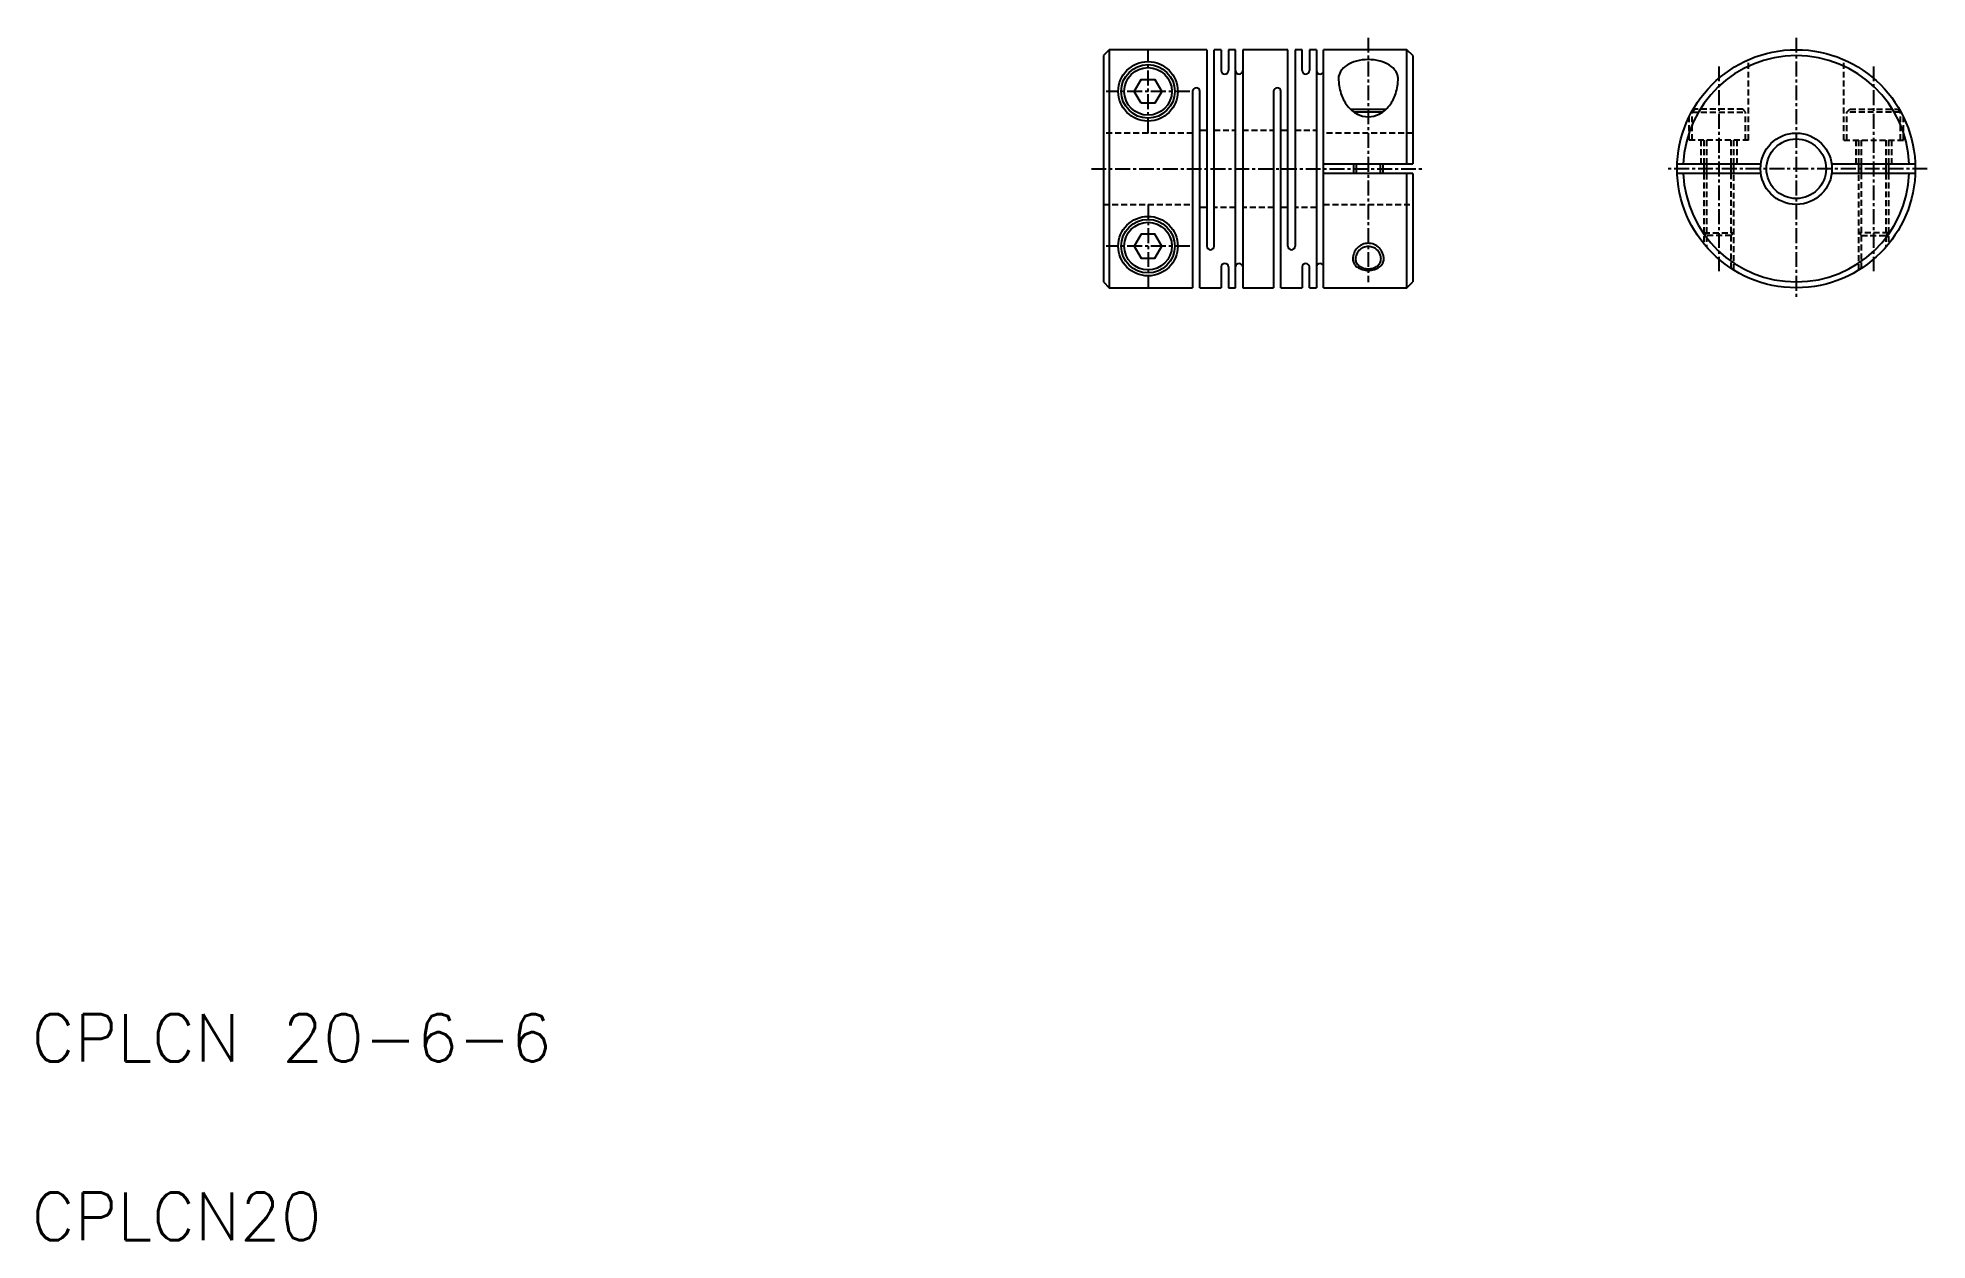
# Model space of a CAD drawing. Extents: x 11 to 169, y 10 to 111.
import ezdxf

# ---------------------------------------------------------------- set-up
doc = ezdxf.new("R2010")
doc.units = 0
doc.linetypes.add('CENTER', pattern=[2, 1.25, -0.25, 0.25, -0.25])
doc.linetypes.add('DASHED', pattern=[0.75, 0.5, -0.25])
doc.layers.get('0').update_dxf_attribs({"linetype": 'CONTINUOUS'})
doc.layers.add('CENTER', color=1, linetype='CONTINUOUS')
doc.styles.get("Standard").update_dxf_attribs({"font": 'txt.shx'})

msp = doc.modelspace()

# ---------------------------------------------------------------- linework, layer by layer
at = {"color": 7, "linetype": 'CONTINUOUS'}
for p, q in [((100.5, 110), (100, 109.5)), ((100, 109.5), (100, 90.5)), ((100.25, 109.75), (100.25, 109.75)), ((100.37, 109.88), (100.37, 109.88)), ((100.5, 110), (100.5, 90)), ((108.7, 110), (100.5, 110)), ((108.7, 110), (108.7, 93.5)), ((109.3, 93.5), (109.3, 110)), ((109.9, 110), (109.3, 110)), ((109.9, 110), (109.9, 108.25)), ((110.5, 110), (110.5, 108.25)), ((111.1, 110), (110.5, 110)), ((111.1, 90), (111.1, 110)), ((111.7, 110), (111.7, 90)), ((115.5, 110), (111.7, 110)), ((115.5, 93.5), (115.5, 110)), ((116.1, 110), (116.1, 93.5)), ((116.7, 110), (116.1, 110)), ((116.7, 108.25), (116.7, 110)), ((117.3, 110), (117.3, 108.25)), ((117.9, 110), (117.3, 110)), ((117.9, 110), (117.9, 90)), ((118.5, 90), (118.5, 110)), ((125.5, 110), (118.5, 110)), ((125.5, 100.4), (125.5, 110)), ((126, 109.5), (125.5, 110)), ((126, 109.5), (126, 100.4)), ((107.5, 106.5), (107.5, 90)), ((108.1, 90), (108.1, 106.5)), ((114.3, 106.5), (114.3, 90)), ((114.9, 90), (114.9, 106.5)), ((120.76, 105), (123.74, 105)), ((123.43, 104.75), (121.07, 104.75)), ((118.5, 100.4), (126, 100.4)), ((121, 100.4), (121, 99.6)), ((123.5, 99.6), (123.5, 100.4)), ((148.2, 100.4), (155.21, 100.4)), ((150.44, 100.4), (150.44, 99.6)), ((152.94, 99.6), (152.94, 100.4)), ((161.16, 100.4), (168.18, 100.4)), ((163.44, 99.6), (163.44, 100.4)), ((165.94, 100.4), (165.94, 99.6)), ((126, 99.6), (118.5, 99.6)), ((125.5, 90), (125.5, 99.6)), ((126, 99.6), (126, 90.5)), ((155.21, 99.6), (148.2, 99.6)), ((168.18, 99.6), (161.16, 99.6)), ((100, 90.5), (100.5, 90)), ((109.9, 91.75), (109.9, 90)), ((110.5, 91.75), (110.5, 90)), ((116.7, 91.75), (116.7, 90)), ((117.3, 90), (117.3, 91.75)), ((125.5, 90), (126, 90.5)), ((100.5, 90), (107.5, 90)), ((108.1, 90), (109.9, 90)), ((110.5, 90), (111.1, 90)), ((111.7, 90), (114.3, 90)), ((114.9, 90), (116.7, 90)), ((117.3, 90), (117.9, 90)), ((118.5, 90), (125.5, 90))]:
    msp.add_line(p, q, dxfattribs=at)
at = {"color": 3, "linetype": 'DASHED'}
for p, q in [((154.19, 102.4), (154.19, 109.17)), ((162.19, 102.4), (162.19, 109.17)), ((149.69, 105), (149.44, 104.75)), ((149.44, 102.4), (149.44, 104.75)), ((149.44, 104.75), (153.94, 104.75)), ((153.69, 105), (149.69, 105)), ((153.94, 104.75), (153.69, 105)), ((153.94, 102.4), (153.94, 104.75)), ((162.44, 104.75), (162.69, 105)), ((166.94, 104.75), (162.44, 104.75)), ((162.44, 102.4), (162.44, 104.75)), ((162.69, 105), (166.69, 105)), ((166.69, 105), (166.94, 104.75)), ((166.94, 102.4), (166.94, 104.75)), ((108.1, 103.25), (108.7, 103.25)), ((109.3, 103.25), (111.1, 103.25)), ((111.7, 103.25), (114.3, 103.25)), ((114.9, 103.25), (115.5, 103.25)), ((116.1, 103.25), (117.9, 103.25)), ((149.19, 102.4), (149.19, 104.36)), ((167.19, 102.4), (167.19, 104.36)), ((107.5, 103), (100, 103)), ((126, 103), (118.5, 103)), ((154.19, 102.4), (149.19, 102.4)), ((150.19, 102.4), (150.19, 100.4)), ((150.44, 102.4), (150.44, 100.4)), ((150.66, 102.4), (150.66, 100.4)), ((152.71, 100.4), (152.71, 102.4)), ((152.94, 100.4), (152.94, 102.4)), ((153.19, 102.4), (153.19, 100.4)), ((162.19, 102.4), (167.19, 102.4)), ((163.19, 102.4), (163.19, 100.4)), ((163.44, 100.4), (163.44, 102.4)), ((163.66, 100.4), (163.66, 102.4)), ((165.71, 102.4), (165.71, 100.4)), ((165.94, 102.4), (165.94, 100.4)), ((166.19, 102.4), (166.19, 100.4)), ((150.44, 99.6), (150.44, 93.68)), ((150.66, 99.6), (150.66, 93.41)), ((152.71, 91.63), (152.71, 99.6)), ((152.94, 91.49), (152.94, 99.6)), ((163.44, 91.49), (163.44, 99.6)), ((163.66, 91.63), (163.66, 99.6)), ((165.71, 99.6), (165.71, 93.41)), ((165.94, 99.6), (165.94, 93.68)), ((100, 97), (107.5, 97)), ((118.5, 97), (126, 97)), ((108.7, 96.75), (108.1, 96.75)), ((111.1, 96.75), (109.3, 96.75)), ((114.3, 96.75), (111.7, 96.75)), ((115.5, 96.75), (114.9, 96.75)), ((117.9, 96.75), (116.1, 96.75)), ((150.44, 94.62), (152.94, 94.62)), ((150.66, 94.4), (150.44, 94.62)), ((152.71, 94.4), (150.66, 94.4)), ((152.94, 94.62), (152.71, 94.4)), ((165.94, 94.62), (163.44, 94.62)), ((163.44, 94.62), (163.66, 94.4)), ((163.66, 94.4), (165.71, 94.4)), ((165.71, 94.4), (165.94, 94.62))]:
    msp.add_line(p, q, dxfattribs=at)
at = {"color": 3, "linetype": 'CONTINUOUS'}
for p, q in [((121.22, 100.4), (121.22, 99.6)), ((123.27, 99.6), (123.27, 100.4)), ((150.66, 100.4), (150.66, 99.6)), ((152.71, 99.6), (152.71, 100.4)), ((163.66, 99.6), (163.66, 100.4)), ((165.71, 100.4), (165.71, 99.6))]:
    msp.add_line(p, q, dxfattribs=at)
at = {"color": 7, "linetype": 'CONTINUOUS'}
for points in [[(122.25, 109.17, 0.063544), (121.25, 109.04, 0.076578), (120.48, 108.71, 0.107142), (119.92, 108.16, 0.147125), (119.75, 107.6, 0.147125)], [(124.75, 107.6, 0.147125), (124.58, 108.16, 0.107142), (124.02, 108.71, 0.076578), (123.25, 109.04, 0.063544), (122.25, 109.17, 0.063544)], [(119.75, 107.6, 0.077482), (119.95, 106.32, 0.087172), (120.48, 105.31, 0.105628), (121.33, 104.59, 0.123808), (122.25, 104.36, 0.123808)], [(122.25, 104.36, 0.123808), (123.17, 104.59, 0.105628), (124.02, 105.31, 0.087172), (124.55, 106.32, 0.077482), (124.75, 107.6, 0.077482)], [(121.17, 92.4, 0.127497), (121.25, 92.11, 0.106158), (121.49, 91.83, 0.085472), (121.83, 91.66, 0.075), (122.25, 91.6, 0.075)], [(122.25, 93.47, 0.098158), (121.84, 93.39, 0.098353), (121.49, 93.16, 0.098629), (121.26, 92.81, 0.098825), (121.17, 92.4, 0.098825)], [(123.32, 92.4, 0.098825), (123.24, 92.81, 0.098629), (123.01, 93.16, 0.098353), (122.66, 93.39, 0.098158), (122.25, 93.47, 0.098158)], [(122.25, 91.6, 0.075), (122.67, 91.66, 0.085472), (123.01, 91.83, 0.106158), (123.25, 92.11, 0.127497), (123.32, 92.4, 0.127497)]]:
    msp.add_lwpolyline(points, format="xyb", dxfattribs=at)
for points in [[(103.17, 105.5), (102.6, 106.5), (103.17, 107.5), (104.33, 107.5), (104.9, 106.5), (104.33, 105.5)], [(103.17, 94.5), (102.6, 93.5), (103.17, 92.5), (104.33, 92.5), (104.9, 93.5), (104.33, 94.5)]]:
    msp.add_lwpolyline(points, close=True, dxfattribs=at)
at = {"color": 3, "linetype": 'CONTINUOUS'}
for points in [[(122.25, 93.74, 0.101331), (121.75, 93.64, 0.099623), (121.33, 93.35, 0.097298), (121.05, 92.92, 0.095716), (120.95, 92.4, 0.095716)], [(123.55, 92.4, 0.095716), (123.45, 92.92, 0.097298), (123.17, 93.35, 0.099623), (122.75, 93.64, 0.101331), (122.25, 93.74, 0.101331)], [(120.95, 92.4, 0.130522), (121.04, 92.06, 0.106506), (121.33, 91.73, 0.084081), (121.74, 91.53, 0.073051), (122.25, 91.46, 0.073051)], [(122.25, 91.46, 0.073051), (122.76, 91.53, 0.084081), (123.17, 91.73, 0.106506), (123.46, 92.06, 0.130522), (123.55, 92.4, 0.130522)]]:
    msp.add_lwpolyline(points, format="xyb", dxfattribs=at)
at = {"color": 7, "linetype": 'CONTINUOUS'}
for centre, radius in [((158.19, 100), 10), ((103.75, 106.5), 2.5), ((103.75, 106.5), 2.25), ((103.75, 106.5), 2), ((158.19, 100), 3), ((158.19, 100), 2.5), ((103.75, 93.5), 2.5), ((103.75, 93.5), 2.25), ((103.75, 93.5), 2)]:
    msp.add_circle(centre, radius, dxfattribs=at)
for centre, radius, start, end in [((158.19, 100), 9.5, 2.4132, 177.5868), ((110.2, 108.25), 0.3, 180, 0), ((111.4, 108.25), 0.3, 180, 0), ((117, 108.25), 0.3, 180, 0), ((118.2, 108.25), 0.3, 180, 0), ((107.8, 106.5), 0.3, 0, 180), ((114.6, 106.5), 0.3, 0, 180), ((158.19, 100), 9.5, 182.4132, 357.5868), ((109, 93.5), 0.3, 180, 0), ((110.2, 91.75), 0.3, 0, 180), ((111.4, 91.75), 0.3, 0, 180), ((115.8, 93.5), 0.3, 180, 0), ((117, 91.75), 0.3, 0, 180), ((118.2, 91.75), 0.3, 0, 180)]:
    msp.add_arc(centre, radius, start, end, dxfattribs=at)
at = {"layer": 'CENTER', "color": 1, "linetype": 'CENTER'}
for p, q in [((103.75, 103), (103.75, 110)), ((122.25, 111), (122.25, 90.46)), ((158.19, 111), (158.19, 89)), ((151.69, 108.6), (151.69, 91.4)), ((164.69, 108.6), (164.69, 91.4)), ((107.25, 106.5), (100.25, 106.5)), ((99, 100), (127, 100)), ((169.19, 100), (147.19, 100)), ((103.75, 97), (103.75, 90)), ((107.25, 93.5), (100.25, 93.5))]:
    msp.add_line(p, q, dxfattribs=at)

# ---------------------------------------------------------------- texts
at = {"color": 7, "linetype": 'CONTINUOUS'}
for s, p in [('CPLCN 20-6-6', (10, 25)), ('CPLCN20', (10, 10))]:
    msp.add_text(s, height=4, dxfattribs=at).set_placement(p)

doc.saveas('drawing.dxf')
